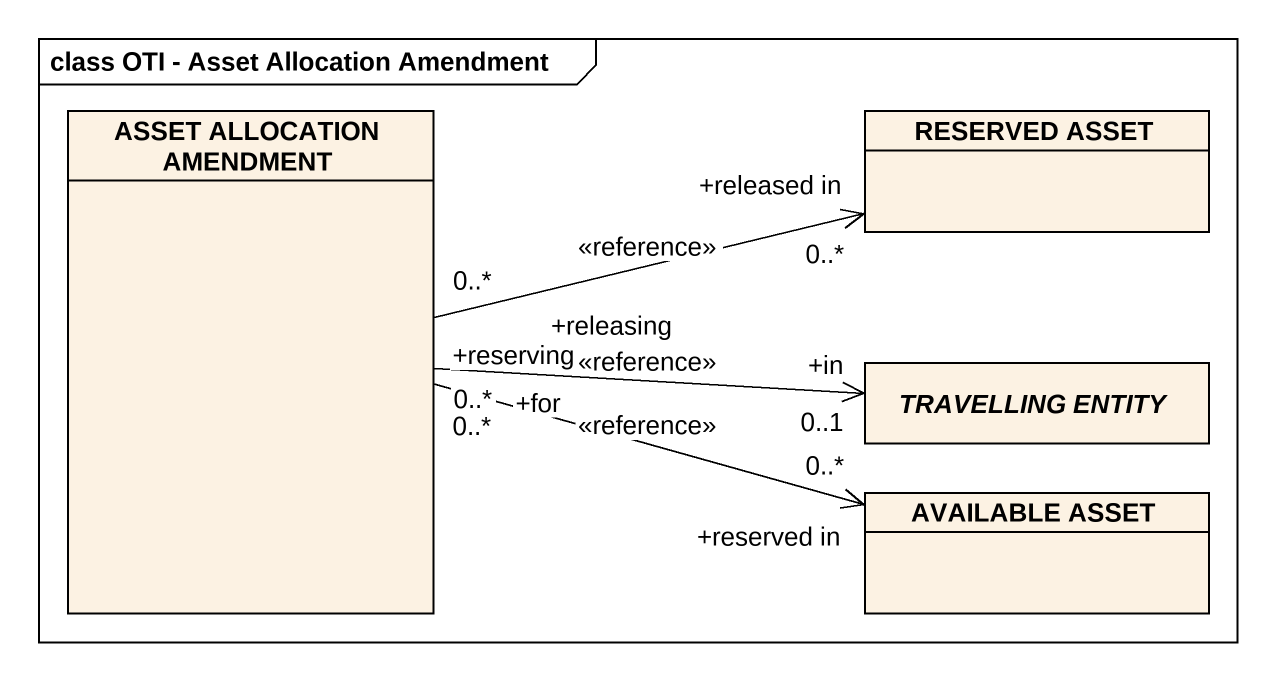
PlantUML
@startuml
mainframe class OTI - Asset Allocation Amendment
hide circle
hide empty members
class "ASSET ALLOCATION AMENDMENT" as ASSET_ALLOCATION_AMENDMENT
class "RESERVED ASSET" as RESERVED_ASSET
abstract class "TRAVELLING ENTITY" as TRAVELLING_ENTITY
class "AVAILABLE ASSET" as AVAILABLE_ASSET
ASSET_ALLOCATION_AMENDMENT "+for\n0..*" -right-> "+in\n0..1" TRAVELLING_ENTITY : <<reference>>
RESERVED_ASSET "+released in\n0..*" <-left- "+releasing\n0..*" ASSET_ALLOCATION_AMENDMENT : <<reference>>
AVAILABLE_ASSET "+reserved in\n0..*" <-left- "+reserving\n0..*" ASSET_ALLOCATION_AMENDMENT : <<reference>>
@enduml
